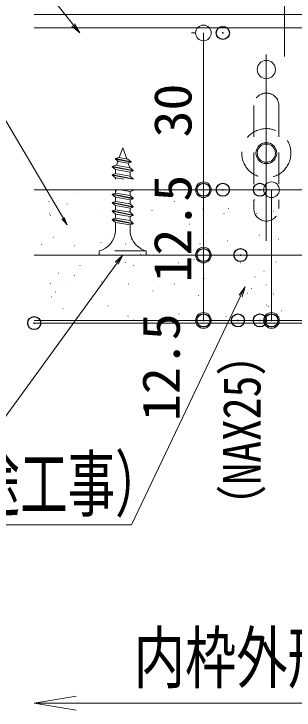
# Model space of a CAD drawing. Units: millimetres, scale not verified. Extents: x -1600 to 1600, y -1108 to 1108.
# Drawn here: x -1338.9 to -1231.6, y 506.3 to 772.7 of the extents above; entities that cross this region are included whole.
import ezdxf
from ezdxf.enums import TextEntityAlignment as Align

# ---------------------------------------------------------------- set-up
doc = ezdxf.new("R2010")
doc.units = ezdxf.units.MM
doc.header["$LTSCALE"] = 10
doc.header["$PDMODE"] = 32
doc.header["$PDSIZE"] = 5
doc.linetypes.add('DASHED1', pattern=[1.8, 1.2, -0.6])
for name, color, linetype, lineweight in [('0-5_0', 3, 'Continuous', 9), ('0-7_center', 5, 'Continuous', 9), ('0-8_ｺｰﾅｰﾋﾟｰｽ', 5, 'Continuous', 9), ('0-D_SCREW', 2, 'Continuous', 9), ('1-5_sunpou', 1, 'Continuous', 9)]:
    doc.layers.add(name, color=color, linetype=linetype, lineweight=lineweight)
doc.layers.add('0-E_DEFPOINTS', color=7, linetype='Continuous')
doc.styles.add('ＭＳ ゴシック', font='')
doc.styles.get('ＭＳ ゴシック').set_extended_font_data('MS Gothic')

# ---------------------------------------------------------------- blocks, each defined once
blk = doc.blocks.new('_OPEN')
at = {"layer": '0-5_0', "color": 1}
blk.add_line((0, 0), (-10, 0), dxfattribs=at)
blk.add_lwpolyline([(-10, 1.667), (0, 0), (-10, -1.667)], dxfattribs=at)
blk = doc.blocks.new('_ORIGIN')
at = {"layer": '0-5_0', "color": 1}
blk.add_line((0, 0), (-10, 0), dxfattribs=at)
blk.add_circle((0, 0), 5, dxfattribs=at)

msp = doc.modelspace()

# ---------------------------------------------------------------- linework, layer by layer
at = {"layer": '0-5_0', "color": 2}
for p, q in [((-774.22, 772.38), (-1331.1, 772.38)), ((-1331.1, 680.38), (-1117, 680.38)), ((-1118.5, 655.38), (-1331.1, 655.38)), ((-1118.32, 654.38), (-1331.1, 654.38)), ((-1276.31, 654.38), (-1306.31, 654.38))]:
    msp.add_line(p, q, dxfattribs=at)
at = {"layer": '0-5_0'}
for p, q in [((-1086.2, 767.38), (-1331.1, 767.38)), ((-1315.86, 704.17), (-1315.76, 704.17)), ((-1299.75, 704.92), (-1299.65, 704.92)), ((-1325.52, 700.84), (-1325.42, 700.84)), ((-1277.53, 700.87), (-1277.43, 700.87)), ((-1246.7, 701.59), (-1246.6, 701.59)), ((-1318.59, 699.89), (-1318.49, 699.89)), ((-1266.49, 698.07), (-1266.39, 698.07)), ((-1256.76, 698.2), (-1256.66, 698.2)), ((-1246.91, 698.71), (-1246.81, 698.71)), ((-1325.21, 696.15), (-1325.11, 696.15)), ((-1324.82, 695.55), (-1324.72, 695.55)), ((-1305.64, 696.79), (-1305.54, 696.79)), ((-1298.66, 696.66), (-1298.56, 696.66)), ((-1294.57, 697.2), (-1294.47, 697.2)), ((-1286.06, 697.43), (-1285.96, 697.43)), ((-1258.47, 696.33), (-1258.37, 696.33)), ((-1246, 696.3), (-1245.9, 696.3)), ((-1239.48, 697.15), (-1239.38, 697.15)), ((-1302.97, 692.67), (-1302.87, 692.67)), ((-1242.21, 692.86), (-1242.11, 692.86)), ((-1271.77, 692.23), (-1271.67, 692.23)), ((-1323.73, 687.29), (-1323.63, 687.29)), ((-1266.57, 687.49), (-1266.47, 687.49)), ((-1264.92, 688.94), (-1264.82, 688.94)), ((-1244.92, 688.04), (-1244.82, 688.04)), ((-1305.55, 685.22), (-1305.45, 685.22)), ((-1303.84, 687.09), (-1303.74, 687.09)), ((-1296.24, 684.54), (-1296.14, 684.54)), ((-1276.66, 685.18), (-1276.56, 685.18)), ((-1271.08, 686.94), (-1270.98, 686.94)), ((-1267.65, 684.66), (-1267.55, 684.66)), ((-1257.08, 685.82), (-1256.98, 685.82)), ((-1237.51, 686.46), (-1237.41, 686.46)), ((-1328.41, 684.46), (-1328.31, 684.46)), ((-1315.81, 683.9), (-1315.71, 683.9)), ((-1296.84, 682.86), (-1296.74, 682.86)), ((-1290.36, 680.74), (-1290.26, 680.74)), ((-1296.15, 677.57), (-1296.05, 677.57)), ((-1275.84, 677.37), (-1275.74, 677.37)), ((-1269.99, 678.68), (-1269.89, 678.68)), ((-1252.03, 677.44), (-1251.93, 677.44)), ((-1238.57, 677.77), (-1238.47, 677.77)), ((-1313.65, 676.38), (-1313.55, 676.38)), ((-1293.09, 676.45), (-1292.99, 676.45)), ((-1277.55, 675.5), (-1277.45, 675.5)), ((-1243.1, 674.24), (-1243, 674.24)), ((-1321.92, 673.49), (-1321.82, 673.49)), ((-1315.8, 672.53), (-1315.7, 672.53)), ((-1266.15, 671.48), (-1266.05, 671.48)), ((-1246.57, 672.12), (-1246.47, 672.12)), ((-1324.88, 669.56), (-1324.78, 669.56)), ((-1305.3, 670.2), (-1305.2, 670.2)), ((-1295.06, 669.31), (-1294.96, 669.31)), ((-1285.72, 670.84), (-1285.62, 670.84)), ((-1277.47, 669.23), (-1277.37, 669.23)), ((-1242.4, 668.96), (-1242.3, 668.96)), ((-1322.92, 666.27), (-1322.82, 666.27)), ((-1321.22, 668.2), (-1321.12, 668.2)), ((-1318.53, 668.25), (-1318.43, 668.25)), ((-1285.65, 666.66), (-1285.55, 666.66)), ((-1247.84, 667.66), (-1247.74, 667.66)), ((-1324.63, 664.39), (-1324.53, 664.39)), ((-1268.17, 664.88), (-1268.07, 664.88)), ((-1249.55, 665.78), (-1249.45, 665.78)), ((-1239.42, 665.51), (-1239.32, 665.51)), ((-1302.91, 661.03), (-1302.81, 661.03)), ((-1242.15, 661.22), (-1242.05, 661.22)), ((-1241.32, 660.7), (-1241.22, 660.7)), ((-1320.13, 659.94), (-1320.03, 659.94)), ((-1267.47, 659.59), (-1267.37, 659.59)), ((-1256.1, 658.38), (-1256, 658.38)), ((-1236.52, 659.02), (-1236.42, 659.02)), ((-1314.82, 656.46), (-1314.72, 656.46)), ((-1295.25, 657.1), (-1295.15, 657.1)), ((-1294.92, 656.55), (-1294.82, 656.55)), ((-1293.24, 655.51), (-1293.14, 655.51)), ((-1275.67, 657.74), (-1275.57, 657.74)), ((-1264.86, 657.3), (-1264.76, 657.3)), ((-1257.65, 656.94), (-1257.55, 656.94))]:
    msp.add_line(p, q, dxfattribs=at)
at = {"layer": '0-5_0', "color": 7}
msp.add_line((-1331.1, 680.38), (-1316.31, 680.38), dxfattribs=at)
at = {"layer": '0-5_0', "color": 2}
msp.add_lwpolyline([(-1117, 705.38), (-1331.1, 705.38), (-1117, 705.38)], dxfattribs=at)
at = {"layer": '0-7_center'}
for p, q in [((-1235.3, 756.41), (-1235.3, 991.49)), ((-1242.2, 757.11), (-1242.2, 685.88))]:
    msp.add_line(p, q, dxfattribs=at)
at = {"layer": '0-8_ｺｰﾅｰﾋﾟｰｽ', "color": 3, "linetype": 'DASHED1'}
for p, q in [((-1247, 737.58), (-1247, 698.18)), ((-1237.4, 737.58), (-1237.4, 698.18))]:
    msp.add_line(p, q, dxfattribs=at)
at = {"layer": '0-8_ｺｰﾅｰﾋﾟｰｽ', "color": 3}
for centre, radius in [((-1242.2, 751.38), 3.5), ((-1242.2, 719.38), 4), ((-1242.2, 719.38), 3.5), ((-1242.2, 719.38), 3.5)]:
    msp.add_circle(centre, radius, dxfattribs=at)
at = {"layer": '0-8_ｺｰﾅｰﾋﾟｰｽ', "color": 3, "linetype": 'DASHED1'}
msp.add_circle((-1242.2, 719.38), 9.4, dxfattribs=at)
for centre, start, end in [((-1242.2, 737.58), 0, 180), ((-1242.2, 698.18), 180, 0)]:
    msp.add_arc(centre, 4.8, start, end, dxfattribs=at)
at = {"layer": '0-D_SCREW', "color": 3}
for p, q in [((-1297.2, 721.38), (-1298.54, 717.69)), ((-1297.2, 721.38), (-1295.69, 717.23)), ((-1300.02, 717.14), (-1299.93, 717.29)), ((-1298.87, 716.13), (-1300.02, 717.14)), ((-1294.03, 715.94), (-1300.02, 717.14)), ((-1298.67, 717.71), (-1299.93, 717.29)), ((-1294, 716.1), (-1299.93, 717.29)), ((-1295.19, 717.14), (-1298.67, 717.71)), ((-1294, 716.1), (-1295.19, 717.14)), ((-1301.2, 714.18), (-1301.17, 714.33)), ((-1293.2, 712.58), (-1301.2, 714.18)), ((-1300, 713.12), (-1301.2, 714.18)), ((-1300, 714.73), (-1301.17, 714.33)), ((-1293.17, 712.73), (-1301.17, 714.33)), ((-1294.4, 713.82), (-1300, 714.73)), ((-1299.05, 716.29), (-1299.64, 714.67)), ((-1298.87, 716.13), (-1295.28, 715.52)), ((-1294.03, 715.94), (-1295.28, 715.52)), ((-1295.09, 715.59), (-1294.45, 713.82)), ((-1293.17, 712.73), (-1294.4, 713.82)), ((-1294.03, 715.94), (-1294, 716.1)), ((-1301.2, 710.98), (-1301.17, 711.13)), ((-1300.69, 711.3), (-1301.17, 711.13)), ((-1293.17, 709.53), (-1301.17, 711.13)), ((-1300.69, 711.3), (-1300, 711.53)), ((-1300, 713.12), (-1300, 711.53)), ((-1300, 713.12), (-1294.4, 712.17)), ((-1298.58, 711.3), (-1300, 711.53)), ((-1298.58, 711.3), (-1294.4, 710.62)), ((-1293.2, 712.58), (-1294.4, 712.17)), ((-1294.4, 712.17), (-1294.4, 711.3)), ((-1294.4, 711.3), (-1294.4, 710.62)), ((-1293.2, 712.58), (-1293.17, 712.73)), ((-1300, 709.92), (-1301.2, 710.98)), ((-1293.2, 709.38), (-1301.2, 710.98)), ((-1300, 709.92), (-1300, 709.38)), ((-1300, 709.92), (-1296.79, 709.38)), ((-1293.17, 709.53), (-1294.4, 710.62)), ((-1293.2, 709.38), (-1293.17, 709.53))]:
    msp.add_line(p, q, dxfattribs=at)
at = {"layer": '0-D_SCREW', "linetype": 'DASHED1'}
for p, q in [((-1301.2, 703.56), (-1301.17, 703.72)), ((-1300, 702.51), (-1301.2, 703.56)), ((-1293.2, 701.96), (-1301.2, 703.56)), ((-1300, 704.12), (-1301.17, 703.72)), ((-1293.17, 702.12), (-1301.17, 703.72)), ((-1300, 705.38), (-1300, 704.12)), ((-1294.4, 703.2), (-1300, 704.12)), ((-1298.04, 705.38), (-1294.4, 704.76)), ((-1293.2, 705.16), (-1294.4, 704.76)), ((-1294.4, 704.76), (-1294.4, 703.2)), ((-1293.17, 702.12), (-1294.4, 703.2)), ((-1293.2, 705.16), (-1294.26, 705.38)), ((-1293.2, 705.16), (-1293.17, 705.32)), ((-1301.2, 700.35), (-1301.17, 700.51)), ((-1300, 700.9), (-1301.17, 700.51)), ((-1293.17, 698.91), (-1301.17, 700.51)), ((-1300, 702.51), (-1294.4, 701.56)), ((-1300, 702.51), (-1300, 700.95)), ((-1294.4, 699.99), (-1300, 700.9)), ((-1293.2, 701.96), (-1294.4, 701.56)), ((-1294.4, 701.56), (-1294.4, 700)), ((-1293.2, 701.96), (-1293.17, 702.12)), ((-1300, 699.3), (-1301.2, 700.35)), ((-1293.2, 698.75), (-1301.2, 700.35)), ((-1300, 699.3), (-1294.4, 698.35)), ((-1300, 699.3), (-1300, 697.74)), ((-1293.17, 698.91), (-1294.4, 699.99)), ((-1293.2, 698.75), (-1294.4, 698.35)), ((-1294.4, 698.35), (-1294.4, 696.79)), ((-1293.2, 698.75), (-1293.17, 698.91)), ((-1301.2, 697.14), (-1301.17, 697.3)), ((-1300, 696.08), (-1301.2, 697.14)), ((-1293.2, 695.54), (-1301.2, 697.14)), ((-1300, 697.69), (-1301.17, 697.3)), ((-1293.17, 695.7), (-1301.17, 697.3)), ((-1294.4, 696.78), (-1300, 697.69)), ((-1300, 696.12), (-1300, 694.48)), ((-1300, 696.08), (-1294.4, 695.13)), ((-1293.17, 695.7), (-1294.4, 696.78)), ((-1293.2, 695.54), (-1294.4, 695.13)), ((-1294.4, 695.17), (-1294.4, 693.57)), ((-1293.2, 695.54), (-1293.17, 695.7)), ((-1301.2, 693.93), (-1301.17, 694.08)), ((-1300, 692.87), (-1301.2, 693.93)), ((-1293.2, 692.33), (-1301.2, 693.93)), ((-1300, 694.48), (-1301.17, 694.08)), ((-1293.17, 692.48), (-1301.17, 694.08)), ((-1294.4, 693.57), (-1300, 694.48)), ((-1300, 692.87), (-1300, 689.38)), ((-1300, 692.87), (-1294.4, 691.92)), ((-1293.17, 692.48), (-1294.4, 693.57)), ((-1293.2, 692.33), (-1294.4, 691.92)), ((-1294.4, 691.92), (-1294.4, 689.38)), ((-1293.2, 692.33), (-1293.17, 692.48)), ((-1288.2, 681.98), (-1306.2, 681.98)), ((-1288.2, 681.98), (-1288.2, 680.38)), ((-1288.2, 680.38), (-1306.2, 680.38))]:
    msp.add_line(p, q, dxfattribs=at)
at = {"layer": '0-D_SCREW'}
msp.add_line((-1306.2, 681.98), (-1306.2, 680.38), dxfattribs=at)
msp.add_arc((-1308.42, 690.13), 8.45, 285.2015, 354.8834, dxfattribs=at)
at = {"layer": '0-D_SCREW', "linetype": 'DASHED1'}
msp.add_arc((-1285.99, 690.13), 8.45, 185.1165, 254.7986, dxfattribs=at)
at = {"layer": '0-E_DEFPOINTS'}
for p in [(-1258.85, 765.38), (-1266.29, 705.38), (-1258.85, 705.38), (-1244.66, 705.38), (-1266.29, 680.38), (-1252.12, 680.38), (-1266.29, 655.38), (-1253.06, 655.38), (-1244.66, 655.38), (-1240.23, 655.38), (-1331.1, 654.38)]:
    msp.add_point(p, dxfattribs=at)
at = {"layer": '1-5_sunpou'}
for p, q in [((-1270.85, 765.38), (-1269.29, 765.38)), ((-1266.29, 759.38), (-1266.29, 711.38)), ((-1270.85, 705.38), (-1269.29, 705.38)), ((-1270.85, 705.38), (-1269.29, 705.38)), ((-1232.66, 705.38), (-1237.23, 705.38)), ((-1266.29, 699.38), (-1266.29, 686.38)), ((-1240.23, 699.38), (-1240.23, 661.38)), ((-1264.12, 680.38), (-1269.29, 680.38)), ((-1264.12, 680.38), (-1269.29, 680.38)), ((-1266.29, 674.38), (-1266.29, 661.38)), ((-1265.06, 655.38), (-1269.29, 655.38)), ((-1232.66, 655.38), (-1237.23, 655.38)), ((-1315.1, 508.98), (-1050, 508.98))]:
    msp.add_line(p, q, dxfattribs=at)
at = {"layer": '1-5_sunpou', "color": 7}
for points in [[(-1539.87, 828.03), (-1363.5, 828.03), (-1314.5, 766.38)], [(-1579.57, 770.25), (-1364.8, 770.25), (-1319.05, 692.82)], [(-1561.05, 614.05), (-1345.49, 614.05), (-1297.98, 679.34)], [(-1509.37, 577.21), (-1293.81, 577.21), (-1250.91, 667.1)]]:
    msp.add_lwpolyline(points, dxfattribs=at)

# ---------------------------------------------------------------- block references
at = {"layer": '1-5_sunpou'}
for name, p, xscale, yscale, rotation in [('_OPEN', (-1313.67, 765.38), 0.39, 0.39, 309.21727), ('_ORIGIN', (-1266.29, 765.38), 0.6, 0.6, 90), ('_ORIGIN', (-1266.29, 705.38), 0.6, 0.6, 270), ('_ORIGIN', (-1266.29, 705.38), 0.6, 0.6, 90), ('_ORIGIN', (-1240.23, 705.38), 0.6, 0.6, 90), ('_OPEN', (-1318.53, 691.97), 0.3, 0.3, 301.12292), ('_ORIGIN', (-1266.29, 680.38), 0.6, 0.6, 270), ('_ORIGIN', (-1266.29, 680.38), 0.6, 0.6, 90), ('_OPEN', (-1297.2, 680.38), 0.39, 0.39, 53.21593), ('_OPEN', (-1250.33, 668.26), 0.39, 0.39, 63.81227), ('_ORIGIN', (-1266.29, 655.38), 0.6, 0.6, 270), ('_ORIGIN', (-1240.23, 655.38), 0.6, 0.6, 270), ('_OPEN', (-1331.1, 508.98), 1.6, 1.6, 180)]:
    msp.add_blockref(name, p, dxfattribs=dict(at, xscale=xscale, yscale=yscale, rotation=rotation))

# ---------------------------------------------------------------- texts
at = {"layer": '1-5_sunpou', "color": 2, "style": 'ＭＳ ゴシック'}
for s, height, width, p in [('30', 14.44, 1.05, (-1266.51, 725.38)), ('12.5', 14.44, 1.05, (-1266.57, 669.88)), ('12.5', 14.44, 1.05, (-1271.01, 616.86)), ('（NAX25）', 14.43, 0.85, (-1240.09, 575.82))]:
    msp.add_text(s, height=height, rotation=90, dxfattribs=dict(at, width=width)).set_placement(p, align=Align.BOTTOM_LEFT)
for s, height, width, p in [('天井仕上材（別途工事）', 20.53, 0.65, (-1482.14, 576.44)), ('内枠外形寸法\u3000594.5', 19.21, 0.75, (-1292.99, 510.98))]:
    msp.add_text(s, height=height, dxfattribs=dict(at, width=width)).set_placement(p, align=Align.BOTTOM_LEFT)

doc.saveas('drawing.dxf')
